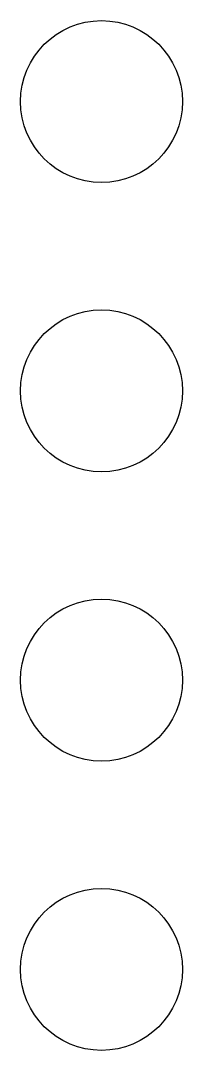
# Model space of a CAD drawing. Extents: x -71.84 to -70.42, y -99.78 to -90.74.
import ezdxf

# ---------------------------------------------------------------- set-up
doc = ezdxf.new("R2010")
doc.units = 0

msp = doc.modelspace()

# ---------------------------------------------------------------- linework, layer by layer
for centre in [(-71.132955, -91.452955), (-71.132955, -93.992955), (-71.132955, -96.532955), (-71.132955, -99.072955)]:
    msp.add_circle(centre, 0.7112)

doc.saveas('drawing.dxf')
